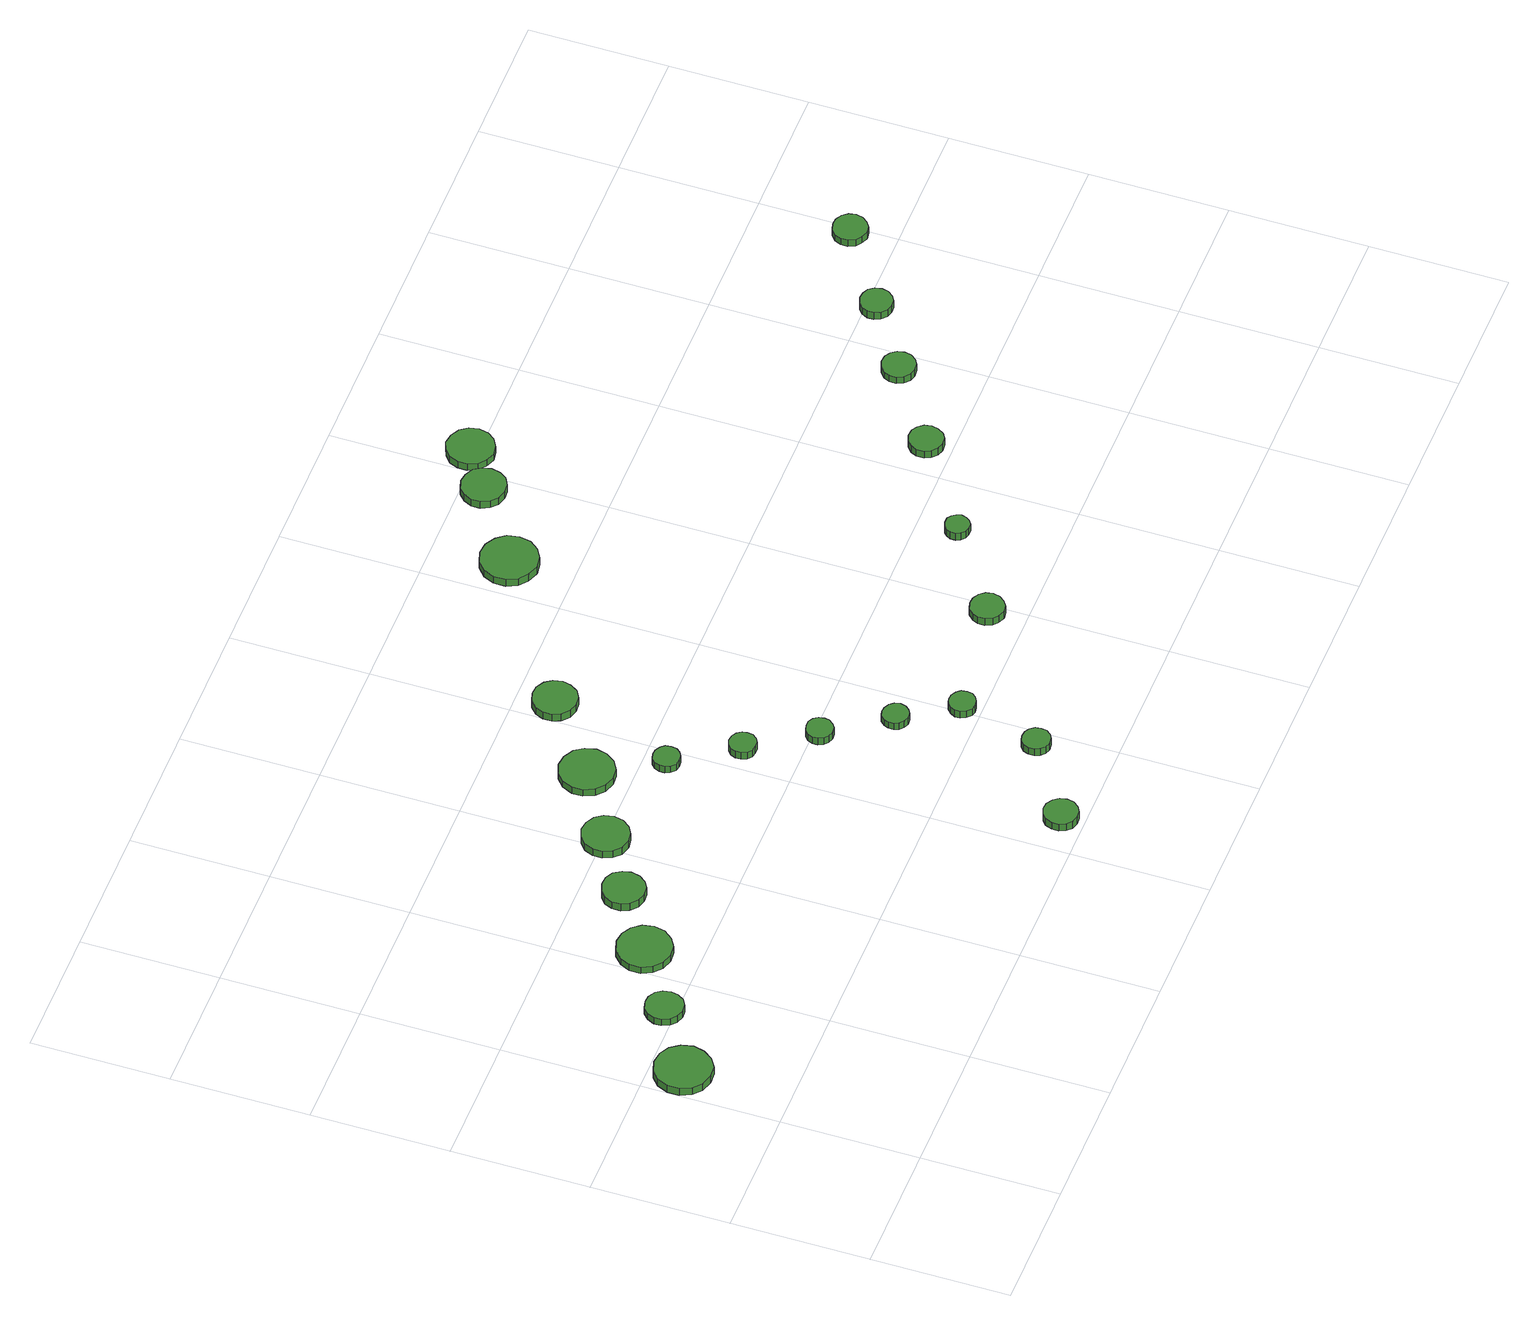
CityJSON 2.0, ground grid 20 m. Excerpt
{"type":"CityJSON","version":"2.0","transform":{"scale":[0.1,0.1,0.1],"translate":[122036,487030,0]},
"CityObjects":{
"tree1":{"type":"SolitaryVegetationObject","attributes":{"function":"something"},"geometry":[{"type":"MultiSurface","lod":"1","boundaries":[[[0,1,2,3,4,5,6,7,8,9,10,11,12,13,14]],[[15,16,17,18,19,20,21,22,23,24,25,26,27,28,29]],[[0,29,28,1]],[[1,28,27,2]],[[2,27,26,3]],[[3,26,25,4]],[[4,25,24,5]],[[5,24,23,6]],[[6,23,22,7]],[[7,22,21,8]],[[8,21,20,9]],[[9,20,19,10]],[[10,19,18,11]],[[11,18,17,12]],[[12,17,16,13]],[[13,16,15,14]],[[14,15,29,0]]]}]},
"tree2":{"type":"SolitaryVegetationObject","attributes":{"function":"something"},"geometry":[{"type":"MultiSurface","lod":"1","boundaries":[[[30,31,32,33,34,35,36,37,38,39,40,41,42,43,44]],[[45,46,47,48,49,50,51,52,53,54,55,56,57,58,59]],[[30,59,58,31]],[[31,58,57,32]],[[32,57,56,33]],[[33,56,55,34]],[[34,55,54,35]],[[35,54,53,36]],[[36,53,52,37]],[[37,52,51,38]],[[38,51,50,39]],[[39,50,49,40]],[[40,49,48,41]],[[41,48,47,42]],[[42,47,46,43]],[[43,46,45,44]],[[44,45,59,30]]]}]},
"tree3":{"type":"SolitaryVegetationObject","attributes":{"function":"something"},"geometry":[{"type":"MultiSurface","lod":"1","boundaries":[[[60,61,62,63,64,65,66,67,68,69,70,71,72,73,74]],[[75,76,77,78,79,80,81,82,83,84,85,86,87,88,89]],[[60,89,88,61]],[[61,88,87,62]],[[62,87,86,63]],[[63,86,85,64]],[[64,85,84,65]],[[65,84,83,66]],[[66,83,82,67]],[[67,82,81,68]],[[68,81,80,69]],[[69,80,79,70]],[[70,79,78,71]],[[71,78,77,72]],[[72,77,76,73]],[[73,76,75,74]],[[74,75,89,60]]]}]},
"tree4":{"type":"SolitaryVegetationObject","attributes":{"function":"something"},"geometry":[{"type":"MultiSurface","lod":"1","boundaries":[[[90,91,92,93,94,95,96,97,98,99,100,101,102,103,104]],[[105,106,107,108,109,110,111,112,113,114,115,116,117,118,119]],[[90,119,118,91]],[[91,118,117,92]],[[92,117,116,93]],[[93,116,115,94]],[[94,115,114,95]],[[95,114,113,96]],[[96,113,112,97]],[[97,112,111,98]],[[98,111,110,99]],[[99,110,109,100]],[[100,109,108,101]],[[101,108,107,102]],[[102,107,106,103]],[[103,106,105,104]],[[104,105,119,90]]]}]},
"tree5":{"type":"SolitaryVegetationObject","attributes":{"function":"something"},"geometry":[{"type":"MultiSurface","lod":"1","boundaries":[[[120,121,122,123,124,125,126,127,128,129,130,131,132,133,134]],[[135,136,137,138,139,140,141,142,143,144,145,146,147,148,149]],[[120,149,148,121]],[[121,148,147,122]],[[122,147,146,123]],[[123,146,145,124]],[[124,145,144,125]],[[125,144,143,126]],[[126,143,142,127]],[[127,142,141,128]],[[128,141,140,129]],[[129,140,139,130]],[[130,139,138,131]],[[131,138,137,132]],[[132,137,136,133]],[[133,136,135,134]],[[134,135,149,120]]]}]},
"tree6":{"type":"SolitaryVegetationObject","attributes":{"function":"something"},"geometry":[{"type":"MultiSurface","lod":"1","boundaries":[[[150,151,152,153,154,155,156,157,158,159,160,161,162,163,164]],[[165,166,167,168,169,170,171,172,173,174,175,176,177,178,179]],[[150,179,178,151]],[[151,178,177,152]],[[152,177,176,153]],[[153,176,175,154]],[[154,175,174,155]],[[155,174,173,156]],[[156,173,172,157]],[[157,172,171,158]],[[158,171,170,159]],[[159,170,169,160]],[[160,169,168,161]],[[161,168,167,162]],[[162,167,166,163]],[[163,166,165,164]],[[164,165,179,150]]]}]},
"tree7":{"type":"SolitaryVegetationObject","attributes":{"function":"something"},"geometry":[{"type":"MultiSurface","lod":"1","boundaries":[[[180,181,182,183,184,185,186,187,188,189,190,191,192,193,194]],[[195,196,197,198,199,200,201,202,203,204,205,206,207,208,209]],[[180,209,208,181]],[[181,208,207,182]],[[182,207,206,183]],[[183,206,205,184]],[[184,205,204,185]],[[185,204,203,186]],[[186,203,202,187]],[[187,202,201,188]],[[188,201,200,189]],[[189,200,199,190]],[[190,199,198,191]],[[191,198,197,192]],[[192,197,196,193]],[[193,196,195,194]],[[194,195,209,180]]]}]},
"tree8":{"type":"SolitaryVegetationObject","attributes":{"function":"something"},"geometry":[{"type":"MultiSurface","lod":"1","boundaries":[[[210,211,212,213,214,215,216,217,218,219,220,221,222,223,224]],[[225,226,227,228,229,230,231,232,233,234,235,236,237,238,239]],[[210,239,238,211]],[[211,238,237,212]],[[212,237,236,213]],[[213,236,235,214]],[[214,235,234,215]],[[215,234,233,216]],[[216,233,232,217]],[[217,232,231,218]],[[218,231,230,219]],[[219,230,229,220]],[[220,229,228,221]],[[221,228,227,222]],[[222,227,226,223]],[[223,226,225,224]],[[224,225,239,210]]]}]},
"tree9":{"type":"SolitaryVegetationObject","attributes":{"function":"something"},"geometry":[{"type":"MultiSurface","lod":"1","boundaries":[[[240,241,242,243,244,245,246,247,248,249,250,251,252,253,254]],[[255,256,257,258,259,260,261,262,263,264,265,266,267,268,269]],[[240,269,268,241]],[[241,268,267,242]],[[242,267,266,243]],[[243,266,265,244]],[[244,265,264,245]],[[245,264,263,246]],[[246,263,262,247]],[[247,262,261,248]],[[248,261,260,249]],[[249,260,259,250]],[[250,259,258,251]],[[251,258,257,252]],[[252,257,256,253]],[[253,256,255,254]],[[254,255,269,240]]]}]},
"tree10":{"type":"SolitaryVegetationObject","attributes":{"function":"something"},"geometry":[{"type":"MultiSurface","lod":"1","boundaries":[[[270,271,272,273,274,275,276,277,278,279,280,281,282,283,284]],[[285,286,287,288,289,290,291,292,293,294,295,296,297,298,299]],[[270,299,298,271]],[[271,298,297,272]],[[272,297,296,273]],[[273,296,295,274]],[[274,295,294,275]],[[275,294,293,276]],[[276,293,292,277]],[[277,292,291,278]],[[278,291,290,279]],[[279,290,289,280]],[[280,289,288,281]],[[281,288,287,282]],[[282,287,286,283]],[[283,286,285,284]],[[284,285,299,270]]]}]},
"tree11":{"type":"SolitaryVegetationObject","attributes":{"function":"something"},"geometry":[{"type":"MultiSurface","lod":"1","boundaries":[[[300,301,302,303,304,305,306,307,308,309,310,311,312,313,314]],[[315,316,317,318,319,320,321,322,323,324,325,326,327,328,329]],[[300,329,328,301]],[[301,328,327,302]],[[302,327,326,303]],[[303,326,325,304]],[[304,325,324,305]],[[305,324,323,306]],[[306,323,322,307]],[[307,322,321,308]],[[308,321,320,309]],[[309,320,319,310]],[[310,319,318,311]],[[311,318,317,312]],[[312,317,316,313]],[[313,316,315,314]],[[314,315,329,300]]]}]},
"tree12":{"type":"SolitaryVegetationObject","attributes":{"function":"something"},"geometry":[{"type":"MultiSurface","lod":"1","boundaries":[[[330,331,332,333,334,335,336,337,338,339,340,341,342,343,344]],[[345,346,347,348,349,350,351,352,353,354,355,356,357,358,359]],[[330,359,358,331]],[[331,358,357,332]],[[332,357,356,333]],[[333,356,355,334]],[[334,355,354,335]],[[335,354,353,336]],[[336,353,352,337]],[[337,352,351,338]],[[338,351,350,339]],[[339,350,349,340]],[[340,349,348,341]],[[341,348,347,342]],[[342,347,346,343]],[[343,346,345,344]],[[344,345,359,330]]]}]},
"tree13":{"type":"SolitaryVegetationObject","attributes":{"function":"something"},"geometry":[{"type":"MultiSurface","lod":"1","boundaries":[[[360,361,362,363,364,365,366,367,368,369,370,371,372,373,374]],[[375,376,377,378,379,380,381,382,383,384,385,386,387,388,389]],[[360,389,388,361]],[[361,388,387,362]],[[362,387,386,363]],[[363,386,385,364]],[[364,385,384,365]],[[365,384,383,366]],[[366,383,382,367]],[[367,382,381,368]],[[368,381,380,369]],[[369,380,379,370]],[[370,379,378,371]],[[371,378,377,372]],[[372,377,376,373]],[[373,376,375,374]],[[374,375,389,360]]]}]},
"tree14":{"type":"SolitaryVegetationObject","attributes":{"function":"something"},"geometry":[{"type":"MultiSurface","lod":"1","boundaries":[[[390,391,392,393,394,395,396,397,398,399,400,401,402,403,404]],[[405,406,407,408,409,410,411,412,413,414,415,416,417,418,419]],[[390,419,418,391]],[[391,418,417,392]],[[392,417,416,393]],[[393,416,415,394]],[[394,415,414,395]],[[395,414,413,396]],[[396,413,412,397]],[[397,412,411,398]],[[398,411,410,399]],[[399,410,409,400]],[[400,409,408,401]],[[401,408,407,402]],[[402,407,406,403]],[[403,406,405,404]],[[404,405,419,390]]]}]},
"tree15":{"type":"SolitaryVegetationObject","attributes":{"function":"something"},"geometry":[{"type":"MultiSurface","lod":"1","boundaries":[[[420,421,422,423,424,425,426,427,428,429,430,431,432,433,434]],[[435,436,437,438,439,440,441,442,443,444,445,446,447,448,449]],[[420,449,448,421]],[[421,448,447,422]],[[422,447,446,423]],[[423,446,445,424]],[[424,445,444,425]],[[425,444,443,426]],[[426,443,442,427]],[[427,442,441,428]],[[428,441,440,429]],[[429,440,439,430]],[[430,439,438,431]],[[431,438,437,432]],[[432,437,436,433]],[[433,436,435,434]],[[434,435,449,420]]]}]},
"tree16":{"type":"SolitaryVegetationObject","attributes":{"function":"something"},"geometry":[{"type":"MultiSurface","lod":"1","boundaries":[[[450,451,452,453,454,455,456,457,458,459,460,461,462,463,464]],[[465,466,467,468,469,470,471,472,473,474,475,476,477,478,479]],[[450,479,478,451]],[[451,478,477,452]],[[452,477,476,453]],[[453,476,475,454]],[[454,475,474,455]],[[455,474,473,456]],[[456,473,472,457]],[[457,472,471,458]],[[458,471,470,459]],[[459,470,469,460]],[[460,469,468,461]],[[461,468,467,462]],[[462,467,466,463]],[[463,466,465,464]],[[464,465,479,450]]]}]},
"tree17":{"type":"SolitaryVegetationObject","attributes":{"function":"something"},"geometry":[{"type":"MultiSurface","lod":"1","boundaries":[[[480,481,482,483,484,485,486,487,488,489,490,491,492,493,494]],[[495,496,497,498,499,500,501,502,503,504,505,506,507,508,509]],[[480,509,508,481]],[[481,508,507,482]],[[482,507,506,483]],[[483,506,505,484]],[[484,505,504,485]],[[485,504,503,486]],[[486,503,502,487]],[[487,502,501,488]],[[488,501,500,489]],[[489,500,499,490]],[[490,499,498,491]],[[491,498,497,492]],[[492,497,496,493]],[[493,496,495,494]],[[494,495,509,480]]]}]},
"tree18":{"type":"SolitaryVegetationObject","attributes":{"function":"something"},"geometry":[{"type":"MultiSurface","lod":"1","boundaries":[[[510,511,512,513,514,515,516,517,518,519,520,521,522,523,524]],[[525,526,527,528,529,530,531,532,533,534,535,536,537,538,539]],[[510,539,538,511]],[[511,538,537,512]],[[512,537,536,513]],[[513,536,535,514]],[[514,535,534,515]],[[515,534,533,516]],[[516,533,532,517]],[[517,532,531,518]],[[518,531,530,519]],[[519,530,529,520]],[[520,529,528,521]],[[521,528,527,522]],[[522,527,526,523]],[[523,526,525,524]],[[524,525,539,510]]]}]},
"tree19":{"type":"SolitaryVegetationObject","attributes":{"function":"something"},"geometry":[{"type":"MultiSurface","lod":"1","boundaries":[[[540,541,542,543,544,545,546,547,548,549,550,551,552,553,554]],[[555,556,557,558,559,560,561,562,563,564,565,566,567,568,569]],[[540,569,568,541]],[[541,568,567,542]],[[542,567,566,543]],[[543,566,565,544]],[[544,565,564,545]],[[545,564,563,546]],[[546,563,562,547]],[[547,562,561,548]],[[548,561,560,549]],[[549,560,559,550]],[[550,559,558,551]],[[551,558,557,552]],[[552,557,556,553]],[[553,556,555,554]],[[554,555,569,540]]]}]},
"tree20":{"type":"SolitaryVegetationObject","attributes":{"function":"something"},"geometry":[{"type":"MultiSurface","lod":"1","boundaries":[[[570,571,572,573,574,575,576,577,578,579,580,581,582,583,584]],[[585,586,587,588,589,590,591,592,593,594,595,596,597,598,599]],[[570,599,598,571]],[[571,598,597,572]],[[572,597,596,573]],[[573,596,595,574]],[[574,595,594,575]],[[575,594,593,576]],[[576,593,592,577]],[[577,592,591,578]],[[578,591,590,579]],[[579,590,589,580]],[[580,589,588,581]],[[581,588,587,582]],[[582,587,586,583]],[[583,586,585,584]],[[584,585,599,570]]]}]},
"tree21":{"type":"SolitaryVegetationObject","attributes":{"function":"something"},"geometry":[{"type":"MultiSurface","lod":"1","boundaries":[[[600,601,602,603,604,605,606,607,608,609,610,611,612,613,614]],[[615,616,617,618,619,620,621,622,623,624,625,626,627,628,629]],[[600,629,628,601]],[[601,628,627,602]],[[602,627,626,603]],[[603,626,625,604]],[[604,625,624,605]],[[605,624,623,606]],[[606,623,622,607]],[[607,622,621,608]],[[608,621,620,609]],[[609,620,619,610]],[[610,619,618,611]],[[611,618,617,612]],[[612,617,616,613]],[[613,616,615,614]],[[614,615,629,600]]]}]},
"tree22":{"type":"SolitaryVegetationObject","attributes":{"function":"something"},"geometry":[{"type":"MultiSurface","lod":"1","boundaries":[[[630,631,632,633,634,635,636,637,638,639,640,641,642,643,644]],[[645,646,647,648,649,650,651,652,653,654,655,656,657,658,659]],[[630,659,658,631]],[[631,658,657,632]],[[632,657,656,633]],[[633,656,655,634]],[[634,655,654,635]],[[635,654,653,636]],[[636,653,652,637]],[[637,652,651,638]],[[638,651,650,639]],[[639,650,649,640]],[[640,649,648,641]],[[641,648,647,642]],[[642,647,646,643]],[[643,646,645,644]],[[644,645,659,630]]]}]},
"tree23":{"type":"SolitaryVegetationObject","attributes":{"function":"something"},"geometry":[{"type":"MultiSurface","lod":"1","boundaries":[[[660,661,662,663,664,665,666,667,668,669,670,671,672,673,674]],[[675,676,677,678,679,680,681,682,683,684,685,686,687,688,689]],[[660,689,688,661]],[[661,688,687,662]],[[662,687,686,663]],[[663,686,685,664]],[[664,685,684,665]],[[665,684,683,666]],[[666,683,682,667]],[[667,682,681,668]],[[668,681,680,669]],[[669,680,679,670]],[[670,679,678,671]],[[671,678,677,672]],[[672,677,676,673]],[[673,676,675,674]],[[674,675,689,660]]]}]}
},
"vertices":[
[83,353,15],[79,370,15],[69,384,15],[55,392,15],[38,394,15],[21,389,15],[9,378,15],[2,362,15],[2,345,15],[9,329,15],[21,318,15],[38,313,15],[55,314,15],[69,323,15],[79,337,15],[79,337,2],[69,323,2],[55,314,2],[38,313,2],[21,318,2],[9,329,2],[2,345,2],[2,362,2],[9,378,2],[21,389,2],[38,394,2],[55,392,2],[69,384,2],[79,370,2],[83,353,2],
[169,416,14],[167,427,14],[161,436,14],[151,442,14],[140,443,14],[129,440,14],[121,432,14],[116,422,14],[116,411,14],[121,400,14],[129,393,14],[140,389,14],[151,390,14],[161,396,14],[167,405,14],[167,405,2],[161,396,2],[151,390,2],[140,389,2],[129,393,2],[121,400,2],[116,411,2],[116,422,2],[121,432,2],[129,440,2],[140,443,2],[151,442,2],[161,436,2],[167,427,2],[169,416,2],
[276,478,14],[273,494,14],[263,507,14],[249,515,14],[233,517,14],[217,512,14],[205,501,14],[198,486,14],[198,470,14],[205,455,14],[217,444,14],[233,439,14],[249,441,14],[263,449,14],[273,462,14],[273,462,2],[263,449,2],[249,441,2],[233,439,2],[217,444,2],[205,455,2],[198,470,2],[198,486,2],[205,501,2],[217,512,2],[233,517,2],[249,515,2],[263,507,2],[273,494,2],[276,478,2],
[360,541,15],[357,553,15],[350,564,15],[339,570,15],[326,571,15],[314,567,15],[304,559,15],[299,547,15],[299,534,15],[304,523,15],[314,514,15],[326,510,15],[339,511,15],[350,518,15],[357,528,15],[357,528,2],[350,518,2],[339,511,2],[326,510,2],[314,514,2],[304,523,2],[299,534,2],[299,547,2],[304,559,2],[314,567,2],[326,571,2],[339,570,2],[350,564,2],[357,553,2],[360,541,2],
[449,597,16],[446,611,16],[438,622,16],[426,629,16],[412,631,16],[398,626,16],[388,617,16],[382,604,16],[382,590,16],[388,577,16],[398,567,16],[412,563,16],[426,565,16],[438,572,16],[446,583,16],[446,583,3],[438,572,3],[426,565,3],[412,563,3],[398,567,3],[388,577,3],[382,590,3],[382,604,3],[388,617,3],[398,626,3],[412,631,3],[426,629,3],[438,622,3],[446,611,3],[449,597,3],
[680,32,20],[678,42,20],[672,50,20],[663,56,20],[653,57,20],[643,53,20],[636,47,20],[632,37,20],[632,27,20],[636,18,20],[643,11,20],[653,8,20],[663,9,20],[672,14,20],[678,22,20],[678,22,7],[672,14,7],[663,9,7],[653,8,7],[643,11,7],[636,18,7],[632,27,7],[632,37,7],[636,47,7],[643,53,7],[653,57,7],[663,56,7],[672,50,7],[678,42,7],[680,32,7],
[559,661,16],[555,677,16],[546,690,16],[531,698,16],[515,700,16],[500,695,16],[488,684,16],[481,669,16],[481,653,16],[488,638,16],[500,627,16],[515,622,16],[531,623,16],[546,632,16],[555,645,16],[555,645,4],[546,632,4],[531,623,4],[515,622,4],[500,627,4],[488,638,4],[481,653,4],[481,669,4],[488,684,4],[500,695,4],[515,700,4],[531,698,4],[546,690,4],[555,677,4],[559,661,4],
[597,568,16],[596,576,16],[591,582,16],[584,586,16],[576,587,16],[568,585,16],[562,579,16],[559,572,16],[559,564,16],[562,557,16],[568,551,16],[576,549,16],[584,550,16],[591,554,16],[596,560,16],[596,560,4],[591,554,4],[584,550,4],[576,549,4],[568,551,4],[562,557,4],[559,564,4],[559,572,4],[562,579,4],[568,585,4],[576,587,4],[584,586,4],[591,582,4],[596,576,4],[597,568,4],
[655,480,17],[654,487,17],[649,494,17],[642,498,17],[634,499,17],[626,496,17],[620,491,17],[617,484,17],[617,476,17],[620,468,17],[626,463,17],[634,461,17],[642,461,17],[649,465,17],[654,472,17],[654,472,4],[649,465,4],[642,461,4],[634,461,4],[626,463,4],[620,468,4],[617,476,4],[617,484,4],[620,491,4],[626,496,4],[634,499,4],[642,498,4],[649,494,4],[654,487,4],[655,480,4],
[792,109,20],[791,117,20],[786,124,20],[779,128,20],[770,129,20],[762,127,20],[756,121,20],[753,114,20],[753,105,20],[756,98,20],[762,92,20],[770,89,20],[779,90,20],[786,94,20],[791,101,20],[791,101,7],[786,94,7],[779,90,7],[770,89,7],[762,92,7],[756,98,7],[753,105,7],[753,114,7],[756,121,7],[762,127,7],[770,129,7],[779,128,7],[786,124,7],[791,117,7],[792,109,7],
[715,391,17],[714,399,17],[709,406,17],[702,410,17],[694,410,17],[686,408,17],[680,403,17],[677,395,17],[677,387,17],[680,380,17],[686,375,17],[694,372,17],[702,373,17],[709,377,17],[714,384,17],[714,384,4],[709,377,4],[702,373,4],[694,372,4],[686,375,4],[680,380,4],[677,387,4],[677,395,4],[680,403,4],[686,408,4],[694,410,4],[702,410,4],[709,406,4],[714,399,4],[715,391,4],
[775,304,17],[773,312,17],[768,318,17],[761,322,17],[753,323,17],[746,321,17],[740,315,17],[737,308,17],[737,300,17],[740,293,17],[746,288,17],[753,285,17],[761,286,17],[768,290,17],[773,296,17],[773,296,5],[768,290,5],[761,286,5],[753,285,5],[746,288,5],[740,293,5],[737,300,5],[737,308,5],[740,315,5],[746,321,5],[753,323,5],[761,322,5],[768,318,5],[773,312,5],[775,304,5],
[658,745,21],[655,758,21],[648,768,21],[636,775,21],[623,776,21],[610,772,21],[600,763,21],[595,751,21],[595,738,21],[600,726,21],[610,717,21],[623,713,21],[636,714,21],[648,721,21],[655,732,21],[655,732,8],[648,721,8],[636,714,8],[623,713,8],[610,717,8],[600,726,8],[595,738,8],[595,751,8],[600,763,8],[610,772,8],[623,776,8],[636,775,8],[648,768,8],[655,758,8],[658,745,8],
[826,227,17],[825,235,17],[820,241,17],[813,245,17],[805,246,17],[798,244,17],[792,238,17],[788,231,17],[788,223,17],[792,216,17],[798,210,17],[805,208,17],[813,209,17],[820,213,17],[825,219,17],[825,219,4],[820,213,4],[813,209,4],[805,208,4],[798,210,4],[792,216,4],[788,223,4],[788,231,4],[792,238,4],[798,244,4],[805,246,4],[813,245,4],[820,241,4],[825,235,4],[826,227,4],
[1007,254,20],[1005,264,20],[999,272,20],[990,277,20],[980,278,20],[970,275,20],[963,268,20],[959,259,20],[959,249,20],[963,239,20],[970,233,20],[980,229,20],[990,230,20],[999,236,20],[1005,244,20],[1005,244,7],[999,236,7],[990,230,7],[980,229,7],[970,233,7],[963,239,7],[959,249,7],[959,259,7],[963,268,7],[970,275,7],[980,278,7],[990,277,7],[999,272,7],[1005,264,7],[1007,254,7],
[896,891,16],[893,908,16],[883,921,16],[868,930,16],[851,932,16],[835,927,16],[822,915,16],[815,900,16],[815,882,16],[822,867,16],[835,856,16],[851,850,16],[868,852,16],[883,861,16],[893,874,16],[893,874,3],[883,861,3],[868,852,3],[851,850,3],[835,856,3],[822,867,3],[815,882,3],[815,900,3],[822,915,3],[835,927,3],[851,932,3],[868,930,3],[883,921,3],[893,908,3],[896,891,3],
[1131,343,19],[1129,350,19],[1125,356,19],[1119,360,19],[1111,360,19],[1104,358,19],[1099,353,19],[1096,347,19],[1096,339,19],[1099,333,19],[1104,328,19],[1111,326,19],[1119,326,19],[1125,330,19],[1129,336,19],[1129,336,6],[1125,330,6],[1119,326,6],[1111,326,6],[1104,328,6],[1099,333,6],[1096,339,6],[1096,347,6],[1099,353,6],[1104,358,6],[1111,360,6],[1119,360,6],[1125,356,6],[1129,350,6],[1131,343,6],
[1004,969,15],[1001,982,15],[994,993,15],[982,999,15],[969,1001,15],[956,997,15],[947,988,15],[941,976,15],[941,963,15],[947,951,15],[956,942,15],[969,938,15],[982,939,15],[994,946,15],[1001,956,15],[1001,956,2],[994,946,2],[982,939,2],[969,938,2],[956,942,2],[947,951,2],[941,963,2],[941,976,2],[947,988,2],[956,997,2],[969,1001,2],[982,999,2],[994,993,2],[1001,982,2],[1004,969,2],
[1068,1010,15],[1065,1024,15],[1057,1035,15],[1044,1042,15],[1030,1044,15],[1017,1039,15],[1006,1030,15],[1001,1017,15],[1001,1003,15],[1006,990,15],[1017,981,15],[1030,976,15],[1044,978,15],[1057,985,15],[1065,996,15],[1065,996,3],[1057,985,3],[1044,978,3],[1030,976,3],[1017,981,3],[1006,990,3],[1001,1003,3],[1001,1017,3],[1006,1030,3],[1017,1039,3],[1030,1044,3],[1044,1042,3],[1057,1035,3],[1065,1024,3],[1068,1010,3],
[1272,436,21],[1270,446,21],[1264,454,21],[1256,459,21],[1245,460,21],[1236,457,21],[1228,450,21],[1224,441,21],[1224,430,21],[1228,421,21],[1236,414,21],[1245,411,21],[1256,412,21],[1264,417,21],[1270,426,21],[1270,426,8],[1264,417,8],[1256,412,8],[1245,411,8],[1236,414,8],[1228,421,8],[1224,430,8],[1224,441,8],[1228,450,8],[1236,457,8],[1245,460,8],[1256,459,8],[1264,454,8],[1270,446,8],[1272,436,8],
[1391,517,19],[1389,527,19],[1383,535,19],[1375,540,19],[1364,541,19],[1355,538,19],[1347,531,19],[1343,522,19],[1343,512,19],[1347,503,19],[1355,496,19],[1364,493,19],[1375,494,19],[1383,499,19],[1389,507,19],[1389,507,7],[1383,499,7],[1375,494,7],[1364,493,7],[1355,496,7],[1347,503,7],[1343,512,7],[1343,522,7],[1347,531,7],[1355,538,7],[1364,541,7],[1375,540,7],[1383,535,7],[1389,527,7],[1391,517,7],
[1492,585,19],[1490,595,19],[1484,603,19],[1476,607,19],[1466,608,19],[1457,605,19],[1450,599,19],[1446,590,19],[1446,581,19],[1450,572,19],[1457,565,19],[1466,562,19],[1476,563,19],[1484,568,19],[1490,576,19],[1490,576,6],[1484,568,6],[1476,563,6],[1466,562,6],[1457,565,6],[1450,572,6],[1446,581,6],[1446,590,6],[1450,599,6],[1457,605,6],[1466,608,6],[1476,607,6],[1484,603,6],[1490,595,6],[1492,585,6],
[1612,665,17],[1610,675,17],[1604,683,17],[1595,688,17],[1585,689,17],[1575,686,17],[1567,679,17],[1563,670,17],[1563,660,17],[1567,650,17],[1575,644,17],[1585,640,17],[1595,641,17],[1604,647,17],[1610,655,17],[1610,655,5],[1604,647,5],[1595,641,5],[1585,640,5],[1575,644,5],[1567,650,5],[1563,660,5],[1563,670,5],[1567,679,5],[1575,686,5],[1585,689,5],[1595,688,5],[1604,683,5],[1610,675,5],[1612,665,5]
]}
